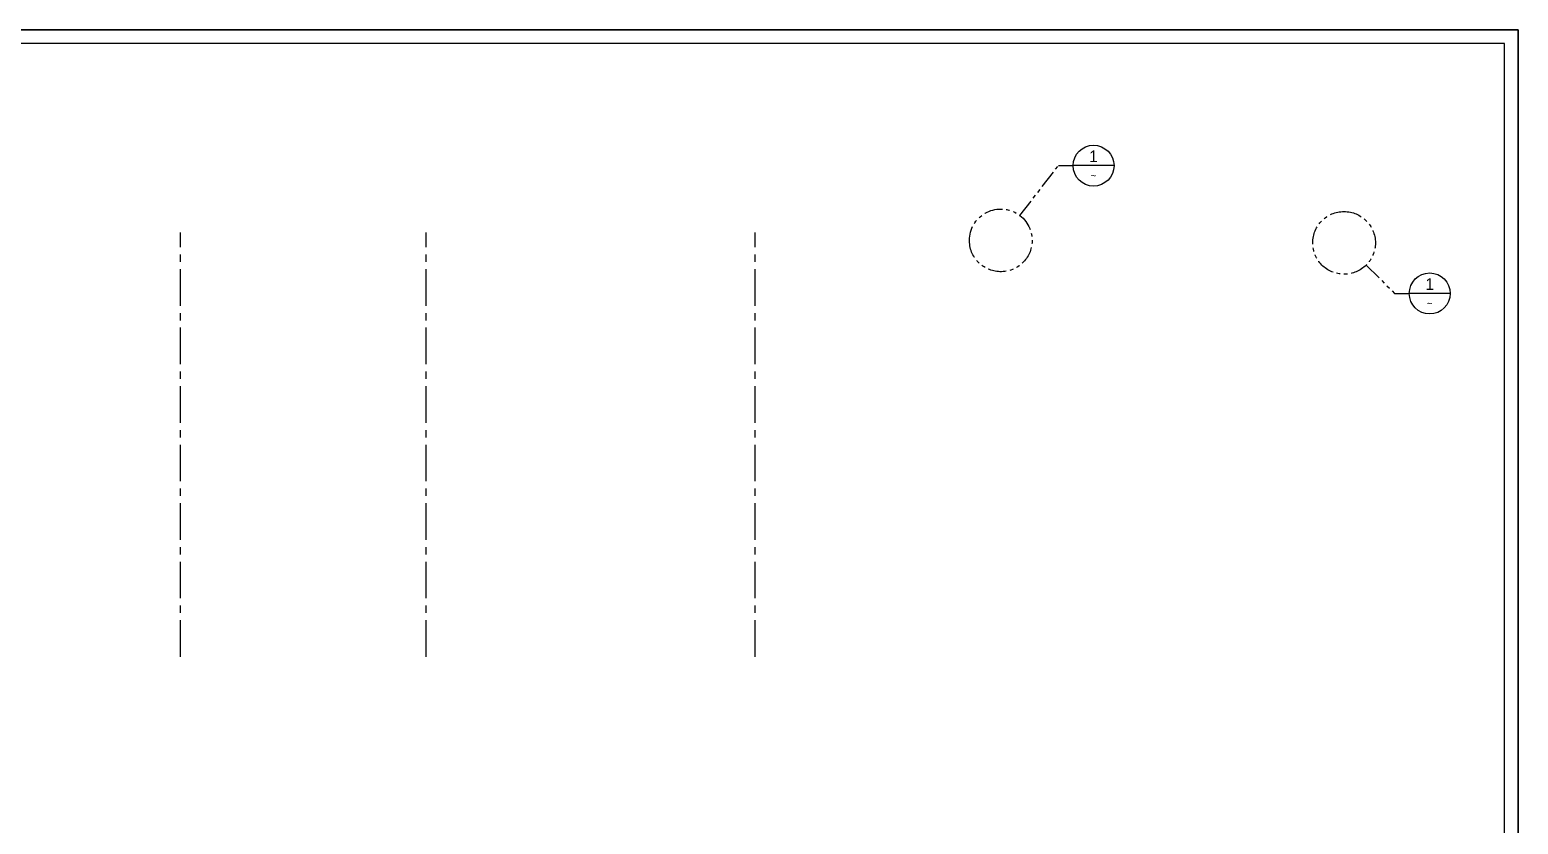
# Paper-space layout 'Layout1' of a CAD drawing. Extents: x -8 to 852, y -7 to 544.
# Drawn here: x 335 to 844, y 265 to 536 of the extents above; entities that cross this region are included whole.
import ezdxf
from ezdxf.enums import TextEntityAlignment as Align

# ---------------------------------------------------------------- set-up
doc = ezdxf.new("R2010")
doc.units = 0
doc.header["$LTSCALE"] = 10
doc.linetypes.add('CENTER', pattern=[2, 1.25, -0.25, 0.25, -0.25])
doc.linetypes.add('PHANTOM', pattern=[2.5, 1.25, -0.25, 0.25, -0.25, 0.25, -0.25])
doc.layers.get('0').update_dxf_attribs({"linetype": 'CONTINUOUS'})
doc.layers.get('Defpoints').update_dxf_attribs({"color": 9, "linetype": 'CONTINUOUS'})
for name, color, linetype in [('CENTER', 20, 'CENTER'), ('FRAME', 7, 'CONTINUOUS'), ('GA SYMBOLS', 32, 'CONTINUOUS'), ('TEXT1', 7, 'CONTINUOUS'), ('TEXT2', 3, 'CONTINUOUS'), ('Title Block', 255, 'CONTINUOUS'), ('TITLE BLOCK-TEXT', 12, 'CONTINUOUS')]:
    doc.layers.add(name, color=color, linetype=linetype)
doc.styles.add('Scovan Standard', font='Franklin%20Gothic%20Medium%20Cond%20Regular.ttf', dxfattribs={"height": 2.5})

# ---------------------------------------------------------------- blocks, each defined once
blk = doc.blocks.new('HYPERSTEELPAGEFRAME')
at = {"layer": 'FRAME'}
for p, q in [((843.77, 494.34), (0, 494.34)), ((843.77, 0), (843.77, 494.34)), ((839.12, 489.68), (4.66, 489.68)), ((839.12, 4.66), (839.12, 489.68))]:
    blk.add_line(p, q, dxfattribs=at)
blk = doc.blocks.new('padx-tbd')
at = {"layer": 'Title Block', "color": 255}
for p, q in [((0, 536.37), (843.77, 536.37)), ((843.77, 536.37), (843.77, 0))]:
    blk.add_line(p, q, dxfattribs=at)
at = {"layer": 'TITLE BLOCK-TEXT', "color": 12, "style": 'Scovan Standard', "flags": 8}
for tag, p in [('REF_5', (25, 38.42)), ('REV_5', (352.84, 38.42)), ('PROJECT5', (504.32, 38.42)), ('DATE5', (525.83, 38.42)), ('BY5', (542.96, 38.42)), ('CHK5', (555.71, 38.42)), ('PE5', (568.45, 38.42)), ('REF_4', (25, 31.19)), ('REV_4', (352.84, 31.19)), ('PROJECT4', (504.32, 31.19)), ('DATE4', (525.83, 31.19)), ('BY4', (542.96, 31.19)), ('CHK4', (555.71, 31.19)), ('PE4', (568.45, 31.19)), ('REF_3', (25, 23.97)), ('REV_3', (352.84, 23.97)), ('PROJECT3', (504.32, 23.97)), ('DATE3', (525.83, 23.97)), ('BY3', (542.96, 23.97)), ('CHK3', (555.71, 23.97)), ('PE3', (568.45, 23.97)), ('REF_2', (25, 16.74)), ('REV_2', (352.84, 16.74)), ('PROJECT2', (504.32, 16.74)), ('DATE2', (525.83, 16.74)), ('BY2', (542.96, 16.74)), ('CHK2', (555.71, 16.74)), ('PE2', (568.45, 16.74)), ('REF_1', (25, 9.51)), ('REV_1', (352.84, 9.51)), ('PROJECT1', (504.32, 9.51)), ('DATE1', (525.83, 9.51)), ('BY1', (542.96, 9.51)), ('CHK1', (555.71, 9.51)), ('PE1', (568.45, 9.51))]:
    blk.add_attdef(tag, text='', height=2.5, dxfattribs=at).set_placement(p, align=Align.MIDDLE_CENTER)
for tag, height, p in [('REF_5_DESC', 2.5, (52.27, 38.42)), ('REV_5_DESC', 2.5, (363.04, 38.42)), ('REF_4_DESC', 2.5, (52.27, 31.19)), ('REV_4_DESC', 2.5, (363.04, 31.19)), ('REF_3_DESC', 2.5, (52.27, 23.97)), ('REV_3_DESC', 2.5, (363.04, 23.97)), ('REF_2_DESC', 2.5, (52.27, 16.74)), ('REV_2_DESC', 2.5, (363.04, 16.74)), ('REF_1_DESC', 2.5, (52.27, 9.51)), ('REV_1_DESC', 2.5, (363.04, 9.51)), ('PATH', 2, (13, -2.9)), ('USER_PLOTTED', 2, (309, -2.9)), ('PLOT_DATE', 2, (348, -2.9))]:
    blk.add_attdef(tag, text='', height=height, dxfattribs=at).set_placement(p, align=Align.MIDDLE_LEFT)
at = {"layer": 'TITLE BLOCK-TEXT', "color": 12, "style": 'Scovan Standard'}
for tag, p in [('TITLE1', (747.45, 37.28)), ('LSD', (747.45, 31.28)), ('TITLE2', (747.45, 25.28)), ('TITLE3', (747.45, 19.28)), ('CLIENTDRAWINGNO', (686.57, 5.99)), ('RN', (838.5, 5.99))]:
    blk.add_attdef(tag, text='', height=4, dxfattribs=at).set_placement(p, align=Align.MIDDLE_CENTER)
at = {"layer": 'TITLE BLOCK-TEXT', "color": 210, "style": 'Scovan Standard', "flags": 8}
blk.add_attdef('DWGNO', text='', height=4, dxfattribs=at).set_placement((777.51, 5.99), align=Align.MIDDLE_CENTER)
blk = doc.blocks.new('*U21')
at = {"linetype": 'PHANTOM', "ltscale": 0.5}
for p, q in [((-21.72, 9.72), (-12, 0)), ((-12, 0), (-7, 0))]:
    blk.add_line(p, q, dxfattribs=at)
at = {"ltscale": 0.5}
blk.add_line((7, 0), (-7, 0), dxfattribs=at)
at = {"linetype": 'PHANTOM', "ltscale": 0.5, "flags": 128}
blk.add_lwpolyline([(-29.3, 28.01, -1), (-29.3, 6.58, -1)], format="xyb", close=True, dxfattribs=at)
at = {"ltscale": 0.5}
blk.add_circle((0, 0), 7, dxfattribs=at)
at = {"layer": 'TEXT1', "ltscale": 0.5, "style": 'Scovan Standard', "flags": 8}
blk.add_attdef('REFERENCE', text='', height=2.5, dxfattribs=at).set_placement((0, -2.12), align=Align.TOP_CENTER)
at = {"layer": 'TEXT2', "ltscale": 0.5, "style": 'Scovan Standard', "flags": 8}
blk.add_attdef('DETAIL', text='', height=4, dxfattribs=at).set_placement((0, 0), align=Align.BOTTOM_CENTER)
blk = doc.blocks.new('*U22')
at = {"linetype": 'PHANTOM', "ltscale": 0.5}
for p, q in [((-12, 0), (-7, 0)), ((-25.17, -17.06), (-12, 0))]:
    blk.add_line(p, q, dxfattribs=at)
at = {"ltscale": 0.5}
blk.add_line((7, 0), (-7, 0), dxfattribs=at)
at = {"linetype": 'PHANTOM', "ltscale": 0.5, "flags": 128}
blk.add_lwpolyline([(-42.35, -26.91, -1), (-21.09, -24.18, -1)], format="xyb", close=True, dxfattribs=at)
at = {"ltscale": 0.5}
blk.add_circle((0, 0), 7, dxfattribs=at)
at = {"layer": 'TEXT1', "ltscale": 0.5, "style": 'Scovan Standard', "flags": 8}
blk.add_attdef('REFERENCE', text='', height=2.5, dxfattribs=at).set_placement((0, -2.12), align=Align.TOP_CENTER)
at = {"layer": 'TEXT2', "ltscale": 0.5, "style": 'Scovan Standard', "flags": 8}
blk.add_attdef('DETAIL', text='', height=4, dxfattribs=at).set_placement((0, 0), align=Align.BOTTOM_CENTER)

psp = doc.layouts.get("Layout1")

# ---------------------------------------------------------------- linework, layer by layer
at = {"layer": 'CENTER'}
for p, q in [((386.4, 322.04, 1447.5), (386.4, 467.04, 1472.5)), ((470.37, 322.04, 4155), (470.37, 467.04, 4180)), ((582.87, 322.04, 4155), (582.87, 467.04, 4180))]:
    psp.add_line(p, q, dxfattribs=at)

# ---------------------------------------------------------------- block references
psp.add_blockref('padx-tbd', (0, 0))
at = {"layer": 'Defpoints'}
psp.add_blockref('HYPERSTEELPAGEFRAME', (0, 42.04), dxfattribs=at)
at = {"layer": 'GA SYMBOLS'}
for name, p in [('*U22', (698.55, 489.92)), ('*U21', (813.51, 446.23))]:
    psp.add_blockref(name, p, dxfattribs=at).add_auto_attribs({'DETAIL': '1', 'REFERENCE': '~'})

doc.saveas('drawing.dxf')
